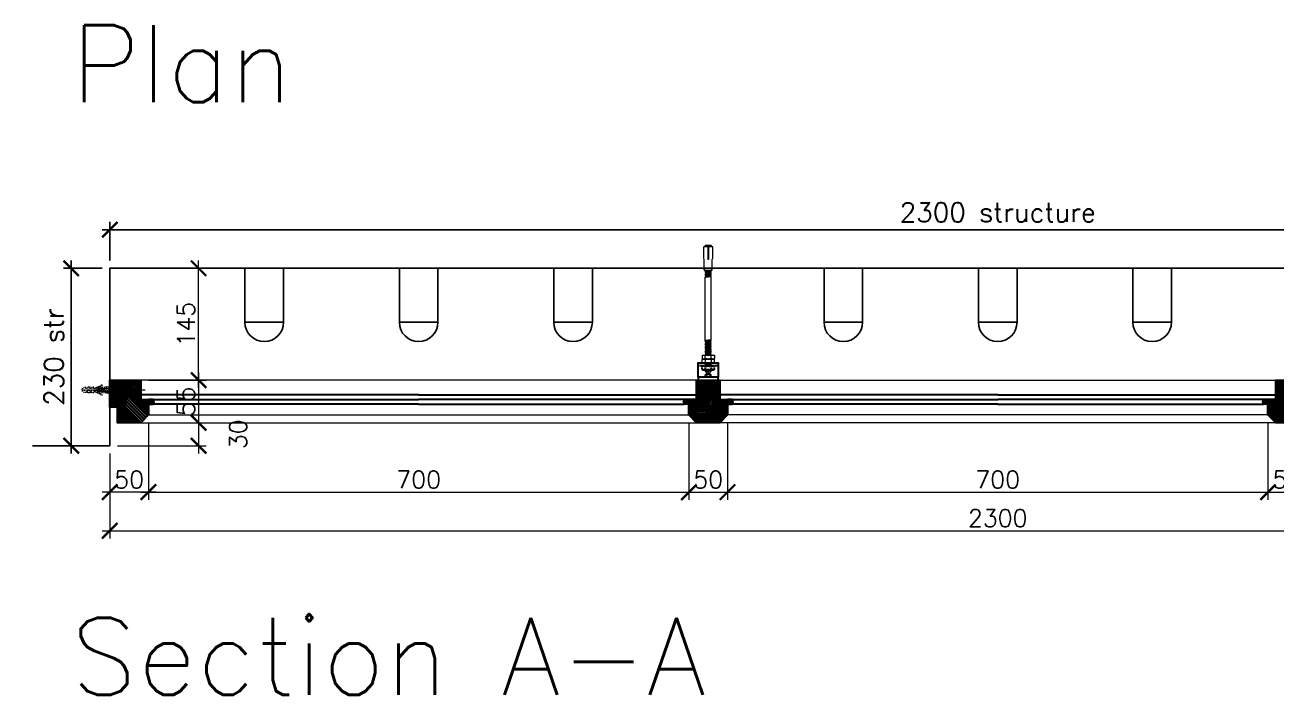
# Model space of a CAD drawing. Header units: inches. Extents: x 60936 to 69564, y 538 to 3853.
# Drawn here: x 61152 to 62773, y 538 to 1406 of the extents above; entities that cross this region are included whole.
import ezdxf

# ---------------------------------------------------------------- set-up
doc = ezdxf.new("R2010")
doc.units = ezdxf.units.IN
doc.header["$LTSCALE"] = 6
doc.header["$MEASUREMENT"] = 0
doc.header["$PDMODE"] = 35
doc.linetypes.add('DASHED2', pattern=[0.375, 0.25, -0.125])
doc.linetypes.add('HIDDEN', pattern=[0.375, 0.25, -0.125])
doc.layers.get('DEFPOINTS').update_dxf_attribs({"lineweight": 25})
for name, color, linetype, lineweight in [('CEILING', 141, 'Continuous', 30), ('DIM', 4, 'Continuous', 13), ('FURNITURE', 2, 'Continuous', 20), ('FURNITURE-1', 3, 'Continuous', 30), ('Hardware', 31, 'Continuous', 20), ('HATCH', 9, 'Continuous', 9), ('HATCH1', 4, 'Continuous', 30), ('LEADER', 42, 'Continuous', 13), ('SCREW', 4, 'Continuous', 5), ('Suspension', 4, 'Continuous', 13), ('TEXT', 250, 'Continuous', 30)]:
    doc.layers.add(name, color=color, linetype=linetype, lineweight=lineweight)
doc.styles.add('SKG-ROMANS', font='romans')
doc.dimstyles.new('SKG-10', dxfattribs={"dimscale": 10, "dimtxt": 2.25, "dimasz": 2, "dimexe": 1, "dimexo": 1, "dimgap": 0.5, "dimtad": 1, "dimdec": 0, "dimzin": 0, "dimdsep": 46, "dimtxsty": 'SKG-ROMANS', "dimblk1": 'ARCHTICK', "dimblk2": 'ARCHTICK', "dimsah": 1, "dimcen": 0.09, "dimdle": 1, "dimclrd": 256, "dimclre": 256, "dimclrt": 3, "dimadec": 0, "dimazin": 0, "dimtfac": 1, "dimtdec": 0, "dimtofl": 0, "dimtmove": 2, "dimatfit": 3, "dimldrblk": 'ARCHTICK', "dimfxl": 1, "dimtolj": 1, "dimtzin": 0, "dimlwd": -1, "dimlwe": -1, "dimarcsym": 0})
pattern_1 = [(135, (0, 452.947), (-1.06066017, -1.06066017), [])]

# ---------------------------------------------------------------- blocks, each defined once
blk = doc.blocks.new('X-NAIL')
at = {"layer": 'Hardware'}
for p, q in [((-1.3, 2.3), (-1.3, 2.7)), ((-1.3, 2.3), (-0.6, 2.3)), ((-1.3, 1.5), (-0.6, 1.5)), ((-1.3, 1.5), (-1.3, 1.1)), ((-0.6, 1.5), (-0.6, 2.3)), ((-0.2, 3.8), (0, 3.8)), ((-0.2, 0), (0, 0)), ((0, 0), (0, 3.8)), ((0, 2.6), (13.3, 2.6)), ((0, 1.2), (13.3, 1.2)), ((12.8, 2.6), (13, 3.1)), ((13, 3.1), (14, 1.2)), ((13.3, 2.6), (14.8, 1.9)), ((13.3, 1.2), (14.8, 1.9)), ((14, 1.2), (14.2, 1.7))]:
    blk.add_line(p, q, dxfattribs=at)
for points in [[(0, 2.7), (1, 0.7), (1.3, 1.2)], [(0, 1.1), (0.1, 1.2)], [(0.8, 2.6), (1, 3.1), (2.2, 0.7), (2.5, 1.2)], [(2, 2.6), (2.2, 3.1), (3.4, 0.7), (3.7, 1.2)], [(3.2, 2.6), (3.4, 3.1), (4.6, 0.7), (4.9, 1.2)], [(4.4, 2.6), (4.6, 3.1), (5.8, 0.7), (6.1, 1.2)], [(5.6, 2.6), (5.8, 3.1), (7, 0.7), (7.3, 1.2)], [(6.8, 2.6), (7, 3.1), (8.2, 0.7), (8.5, 1.2)], [(8, 2.6), (8.2, 3.1), (9.4, 0.7), (9.7, 1.2)], [(9.2, 2.6), (9.4, 3.1), (10.6, 0.7), (10.9, 1.2)], [(10.4, 2.6), (10.6, 3.1), (11.8, 0.7), (12.1, 1.2)], [(11.6, 2.6), (11.8, 3.1), (13, 0.7), (13.3, 1.2)]]:
    blk.add_lwpolyline(points, dxfattribs=at)
for centre, start, end in [((-0.2, 2.7), 89.9474, 179.6918), ((-0.2, 1.1), 180.3082, 270.0526)]:
    blk.add_arc(centre, 1.13, start, end, dxfattribs=at)
blk = doc.blocks.new('_ARCHTICK')
at = {"color": 0, "linetype": 'ByBlock', "ltscale": 10, "const_width": 0.15}
blk.add_lwpolyline([(-0.5, -0.5), (0.5, 0.5)], dxfattribs=at)
blk = doc.blocks.new('*D14')
at = {"layer": 'DEFPOINTS', "color": 0, "transparency": 16777216}
for p in [(62761.6, 900.8), (62811.6, 900.8), (62811.6, 800.8)]:
    blk.add_point(p, dxfattribs=at)
at = {"layer": 'DIM', "transparency": 16777216}
for p, q in [((62761.6, 890.8), (62761.6, 790.8)), ((62811.6, 890.8), (62811.6, 790.8)), ((62751.6, 800.8), (62821.6, 800.8))]:
    blk.add_line(p, q, dxfattribs=at)
at = {"layer": 'DIM', "transparency": 16777216, "xscale": 20, "yscale": 20, "zscale": 20, "rotation": 180}
blk.add_blockref('_ARCHTICK', (62761.6, 800.8), dxfattribs=at)
at = {"layer": 'DIM', "transparency": 16777216, "xscale": 20, "yscale": 20, "zscale": 20}
blk.add_blockref('_ARCHTICK', (62811.6, 800.8), dxfattribs=at)
at = {"layer": 'DIM', "color": 3, "transparency": 16777216, "insert": (62786.6, 817.1), "char_height": 22.5, "attachment_point": 5, "style": 'SKG-ROMANS'}
blk.add_mtext('\\A1;50', dxfattribs=at)
blk = doc.blocks.new('*D13')
at = {"layer": 'DEFPOINTS', "color": 0, "transparency": 16777216}
for p in [(61261.6, 860.8), (63561.6, 860.8), (63561.6, 750.8)]:
    blk.add_point(p, dxfattribs=at)
at = {"layer": 'DIM', "transparency": 16777216}
for p, q in [((61261.6, 850.8), (61261.6, 740.8)), ((63561.6, 850.8), (63561.6, 740.8)), ((61251.6, 750.8), (63571.6, 750.8))]:
    blk.add_line(p, q, dxfattribs=at)
at = {"layer": 'DIM', "transparency": 16777216, "xscale": 20, "yscale": 20, "zscale": 20, "rotation": 180}
blk.add_blockref('_ARCHTICK', (61261.6, 750.8), dxfattribs=at)
at = {"layer": 'DIM', "transparency": 16777216, "xscale": 20, "yscale": 20, "zscale": 20}
blk.add_blockref('_ARCHTICK', (63561.6, 750.8), dxfattribs=at)
at = {"layer": 'DIM', "color": 3, "transparency": 16777216, "insert": (62411.6, 767.1), "char_height": 22.5, "attachment_point": 5, "style": 'SKG-ROMANS'}
blk.add_mtext('\\A1;2300', dxfattribs=at)
blk = doc.blocks.new('*D10')
at = {"layer": 'DEFPOINTS', "color": 0, "transparency": 16777216}
for p in [(62011.6, 900.8), (62061.6, 900.8), (62061.6, 800.8)]:
    blk.add_point(p, dxfattribs=at)
at = {"layer": 'DIM', "transparency": 16777216}
for p, q in [((62011.6, 890.8), (62011.6, 790.8)), ((62061.6, 890.8), (62061.6, 790.8)), ((62001.6, 800.8), (62071.6, 800.8))]:
    blk.add_line(p, q, dxfattribs=at)
at = {"layer": 'DIM', "transparency": 16777216, "xscale": 20, "yscale": 20, "zscale": 20, "rotation": 180}
blk.add_blockref('_ARCHTICK', (62011.6, 800.8), dxfattribs=at)
at = {"layer": 'DIM', "transparency": 16777216, "xscale": 20, "yscale": 20, "zscale": 20}
blk.add_blockref('_ARCHTICK', (62061.6, 800.8), dxfattribs=at)
at = {"layer": 'DIM', "color": 3, "transparency": 16777216, "insert": (62036.6, 817.1), "char_height": 22.5, "attachment_point": 5, "style": 'SKG-ROMANS'}
blk.add_mtext('\\A1;50', dxfattribs=at)
blk = doc.blocks.new('*D11')
at = {"layer": 'DEFPOINTS', "color": 0, "transparency": 16777216}
for p in [(62061.6, 900.8), (62761.6, 900.8), (62761.6, 800.8)]:
    blk.add_point(p, dxfattribs=at)
at = {"layer": 'DIM', "transparency": 16777216}
for p, q in [((62061.6, 890.8), (62061.6, 790.8)), ((62761.6, 890.8), (62761.6, 790.8)), ((62051.6, 800.8), (62771.6, 800.8))]:
    blk.add_line(p, q, dxfattribs=at)
at = {"layer": 'DIM', "transparency": 16777216, "xscale": 20, "yscale": 20, "zscale": 20, "rotation": 180}
blk.add_blockref('_ARCHTICK', (62061.6, 800.8), dxfattribs=at)
at = {"layer": 'DIM', "transparency": 16777216, "xscale": 20, "yscale": 20, "zscale": 20}
blk.add_blockref('_ARCHTICK', (62761.6, 800.8), dxfattribs=at)
at = {"layer": 'DIM', "color": 3, "transparency": 16777216, "insert": (62411.6, 817.1), "char_height": 22.5, "attachment_point": 5, "style": 'SKG-ROMANS'}
blk.add_mtext('\\A1;700', dxfattribs=at)
blk = doc.blocks.new('*D12')
at = {"layer": 'DEFPOINTS', "color": 0, "transparency": 16777216}
for p in [(61311.6, 900.8), (62011.6, 900.8), (62011.6, 800.8)]:
    blk.add_point(p, dxfattribs=at)
at = {"layer": 'DIM', "transparency": 16777216}
for p, q in [((61311.6, 890.8), (61311.6, 790.8)), ((62011.6, 890.8), (62011.6, 790.8)), ((61301.6, 800.8), (62021.6, 800.8))]:
    blk.add_line(p, q, dxfattribs=at)
at = {"layer": 'DIM', "transparency": 16777216, "xscale": 20, "yscale": 20, "zscale": 20, "rotation": 180}
blk.add_blockref('_ARCHTICK', (61311.6, 800.8), dxfattribs=at)
at = {"layer": 'DIM', "transparency": 16777216, "xscale": 20, "yscale": 20, "zscale": 20}
blk.add_blockref('_ARCHTICK', (62011.6, 800.8), dxfattribs=at)
at = {"layer": 'DIM', "color": 3, "transparency": 16777216, "insert": (61661.6, 817.1), "char_height": 22.5, "attachment_point": 5, "style": 'SKG-ROMANS'}
blk.add_mtext('\\A1;700', dxfattribs=at)
blk = doc.blocks.new('A$C713616CD')
for p, q in [((0, 7), (1, 8)), ((0, 1), (0, 7)), ((0, 1), (1, 0)), ((1, 8), (24, 8)), ((1, 0), (24, 0)), ((6.5, 7), (6.5, 1)), ((18.5, 7), (18.5, 1)), ((25, 7), (24, 8)), ((25, 1), (24, 0)), ((25, 1), (25, 7))]:
    blk.add_line(p, q)
for centre, radius, start, end in [((3.3, 2.4), 5.6, 54.5153, 125.4847), ((3.3, 5.6), 5.6, 234.5153, 305.4847), ((12.5, -10.5), 18.5, 71.0754, 108.9246), ((12.5, 18.5), 18.5, 251.0754, 288.9246), ((21.8, 2.4), 5.6, 54.5153, 125.4847), ((21.8, 5.6), 5.6, 234.5153, 305.4847)]:
    blk.add_arc(centre, radius, start, end)
blk = doc.blocks.new('g.i hanger-1a')
at = {"layer": 'SCREW'}
h = blk.add_hatch(color=256, dxfattribs=at)
h.paths.add_polyline_path([(13.4, 156.3), (12.8, 156.3), (12.8, 172.6), (13.4, 172.6)])
h.paths.add_polyline_path([(12.2, 172.6), (12.8, 172.6), (12.8, 156.3), (12.2, 156.3)])
h.paths.add_polyline_path([(12.2, 174.5), (12.8, 174.5), (12.8, 172.6), (12.2, 172.6)])
h.paths.add_polyline_path([(13.4, 172.6), (12.8, 172.6), (12.8, 174.5), (13.4, 174.5)])
at = {"layer": 'CEILING', "color": 1, "linetype": 'HIDDEN'}
for p, q in [((0, 18.6), (25.6, 18.6)), ((4.8, 17.9), (5.5, 18.6)), ((4.8, 14.1), (4.8, 17.9)), ((9.9, 21.4), (9, 22.4)), ((9, 22.4), (16.6, 21.4)), ((9.9, 21.4), (9, 20.5)), ((9, 20.5), (9.9, 21.4)), ((9, 20.5), (9, 20.5)), ((9, 20.5), (16.6, 19.5)), ((9.9, 19.5), (9, 20.5)), ((9.9, 19.5), (9, 18.6)), ((9, 18.6), (9.9, 19.5)), ((9.9, 19.5), (9, 18.6)), ((9, 17.9), (9, 14.1)), ((9.9, 21.4), (15.7, 20.5)), ((9.9, 21.4), (15.7, 20.5)), ((9.9, 19.5), (15.7, 18.6)), ((9.9, 19.5), (15.7, 18.6)), ((9.9, 19.5), (15.7, 18.6)), ((16.6, 21.4), (15.7, 22.4)), ((15.7, 20.5), (16.6, 21.4)), ((15.7, 20.5), (16.6, 21.4)), ((16.6, 19.5), (15.7, 20.5)), ((15.7, 18.6), (16.6, 19.5)), ((16.6, 17.9), (16.6, 14.1)), ((20.8, 17.9), (20.1, 18.6)), ((20.8, 14.1), (20.8, 17.9)), ((4.8, 14.1), (5.5, 13.4)), ((20.1, 13.4), (5.5, 13.4)), ((9, 13.4), (16.6, 12.5)), ((9.9, 12.5), (9, 13.4)), ((9.9, 12.5), (15.7, 11.5)), ((9.9, 12.5), (15.7, 11.5)), ((9.9, 12.5), (15.7, 11.5)), ((9.9, 12.5), (9.9, 10.4)), ((15.7, 10.4), (9.9, 10.4)), ((16.6, 12.5), (15.7, 13.4)), ((15.7, 11.5), (16.6, 12.5)), ((15.7, 11.5), (16.6, 12.5)), ((15.7, 11.5), (16.6, 12.5)), ((15.7, 11.5), (15.7, 10.4)), ((20.8, 14.1), (20.1, 13.4))]:
    blk.add_line(p, q, dxfattribs=at)
at = {"layer": 'CEILING', "color": 1}
blk.add_line((9, 17.9), (9, 17.9), dxfattribs=at)
at = {"layer": 'CEILING'}
blk.add_lwpolyline([(25.6, 3.8), (25.6, 22.4), (0, 22.4), (0, 3.8)], dxfattribs=at)
blk.add_lwpolyline([(25.6, 0), (0, 0), (0, 3.8), (25.6, 3.8)], close=True, dxfattribs=at)
at = {"layer": 'CEILING', "color": 1, "linetype": 'HIDDEN'}
for centre, radius, start, end in [((6.9, 15), 3.58, 54.5153, 125.4847), ((12.8, 6.7), 11.8, 71.0754, 108.9246), ((18.7, 15), 3.58, 54.5153, 125.4847), ((6.9, 17), 3.58, 234.5153, 305.4847), ((12.8, 25.3), 11.8, 251.0754, 288.9246), ((18.7, 17), 3.58, 234.5153, 305.4847)]:
    blk.add_arc(centre, radius, start, end, dxfattribs=at)
at = {"layer": 'SCREW'}
for p, q in [((7, 158.3), (7, 172.6)), ((7, 172.6), (18.6, 172.6)), ((9, 174.5), (16.6, 174.5)), ((12.2, 174.5), (12.2, 156.3)), ((12.8, 174.5), (12.8, 156.3)), ((13.4, 174.5), (13.4, 156.3)), ((18.6, 158.3), (18.6, 172.6)), ((7.7, 156.3), (7, 158.3)), ((7.7, 142.5), (7.7, 156.3)), ((12.2, 156.3), (13.4, 156.3)), ((17.9, 156.3), (18.6, 158.3)), ((17.9, 142.5), (17.9, 156.3)), ((9, 142.5), (7.7, 142.5)), ((9.9, 141.5), (9, 142.5)), ((9, 142.5), (16.6, 141.5)), ((16.6, 142.5), (9, 142.5)), ((9.9, 141.5), (9, 140.6)), ((9, 140.6), (9.9, 141.5)), ((9, 140.6), (9, 140.6)), ((9.9, 139.6), (9, 140.6)), ((9, 140.6), (16.6, 139.6)), ((9, 138.6), (9.9, 139.6)), ((9.9, 137.7), (9, 138.6)), ((9.9, 137.7), (9, 138.6)), ((9, 138.6), (16.6, 137.7)), ((9, 138.6), (16.6, 137.7)), ((9.9, 137.7), (9, 136.7)), ((9, 136.7), (9.9, 137.7)), ((9.9, 137.7), (9, 136.7)), ((9, 136.7), (9, 136.7)), ((9.9, 135.8), (9, 136.7)), ((9, 136.7), (16.6, 135.8)), ((9, 134.8), (9.9, 135.8)), ((9.9, 133.8), (9, 134.8)), ((9, 134.8), (16.6, 133.8)), ((9, 52.3), (9, 134.4)), ((9.9, 133.8), (9, 132.9)), ((9, 132.9), (9.9, 133.8)), ((9.9, 141.5), (15.7, 140.6)), ((9.9, 141.5), (15.7, 140.6)), ((9.9, 139.6), (15.7, 138.6)), ((9.9, 137.7), (15.7, 136.7)), ((9.9, 137.7), (15.7, 136.7)), ((9.9, 137.7), (15.7, 136.7)), ((9.9, 135.8), (15.7, 134.8)), ((9.9, 133.8), (15.7, 132.9)), ((9.9, 133.8), (15.7, 132.9)), ((15.7, 140.6), (16.6, 141.5)), ((15.7, 140.6), (16.6, 141.5)), ((16.6, 139.6), (15.7, 140.6)), ((15.7, 138.6), (16.6, 139.6)), ((16.6, 137.7), (15.7, 138.6)), ((16.6, 137.7), (15.7, 138.6)), ((15.7, 136.7), (16.6, 137.7)), ((15.7, 136.7), (16.6, 137.7)), ((15.7, 136.7), (16.6, 137.7)), ((16.6, 135.8), (15.7, 136.7)), ((15.7, 134.8), (16.6, 135.8)), ((16.6, 133.8), (15.7, 134.8)), ((15.7, 132.9), (16.6, 133.8)), ((15.7, 132.9), (16.6, 133.8)), ((16.6, 142.5), (17.9, 142.5)), ((16.6, 141.5), (16.6, 142.5)), ((16.6, 51.3), (16.6, 133.4)), ((7.2, 4.5), (18.4, 4.5)), ((7.2, 3.8), (7.2, 4.5)), ((8.8, 7), (9.1, 7.4)), ((8.8, 4.5), (8.8, 7)), ((9.1, 7.4), (16.5, 7.4)), ((11.1, 8.2), (10.5, 7.7)), ((12.8, 7.4), (10.5, 7.7)), ((10.5, 7.7), (10.8, 7.4)), ((15.1, -0.6), (10.5, 0)), ((15.1, -0.6), (10.5, 0)), ((10.5, 0), (11.1, -0.6)), ((10.5, 0), (11.1, -0.6)), ((15.1, -0.6), (10.5, 0)), ((10.6, 7), (10.6, 4.5)), ((11.1, 8.9), (14.5, 8.9)), ((11.1, 8.2), (11.1, 8.9)), ((14.5, 7.7), (11.1, 8.2)), ((14.5, 7.7), (14.5, 8.9)), ((14.5, 7.7), (14.8, 7.4)), ((14.5, 0), (15.1, -0.6)), ((14.5, 0), (15.1, -0.6)), ((14.7, 6.2), (14.7, 6.2)), ((14.7, 4.3), (14.7, 4.3)), ((15, 7), (15, 4.5)), ((16.8, 7), (16.5, 7.4)), ((16.8, 4.5), (16.8, 7)), ((18.4, 3.8), (18.4, 4.5)), ((11.1, -0.6), (10.5, -1.2)), ((11.1, -0.6), (10.5, -1.2)), ((10.5, -1.2), (11.1, -1.7)), ((15.1, -1.7), (10.5, -1.2)), ((11.1, -1.7), (10.5, -2.3)), ((10.5, -2.3), (11.1, -2.9)), ((15.1, -2.9), (10.5, -2.3)), ((11.1, -2.9), (10.5, -3.5)), ((11.1, -2.9), (10.5, -3.5)), ((11.1, -2.9), (10.5, -3.5)), ((10.5, -3.5), (11.1, -4)), ((10.5, -3.5), (11.1, -4)), ((15.1, -4), (10.5, -3.5)), ((15.1, -4), (10.5, -3.5)), ((11.1, -4), (10.5, -4.6)), ((10.5, -4.6), (11.1, -5.2)), ((15.1, -5.2), (10.5, -4.6)), ((11.1, -5.2), (10.5, -5.8)), ((11.1, -5.2), (10.5, -5.8)), ((10.5, -5.8), (11.1, -6.3)), ((15.1, -6.3), (10.5, -5.8)), ((11.1, -6.3), (10.5, -6.9)), ((10.5, -6.9), (11.1, -7.5)), ((15.1, -7.5), (10.5, -6.9)), ((11.1, -7.5), (10.5, -8.1)), ((11.1, -7.5), (10.5, -8.1)), ((10.5, -8.1), (11.1, -8.6)), ((15.1, -8.6), (10.5, -8.1)), ((11.1, -8.6), (10.5, -9.2)), ((10.5, -9.2), (11.1, -9.8)), ((15.1, -9.8), (10.5, -9.2)), ((11.1, -9.8), (10.5, -10.4)), ((11.1, -9.8), (10.5, -10.4)), ((10.5, -10.4), (11.1, -10.9)), ((15.1, -10.9), (10.5, -10.4)), ((11.1, -10.9), (10.5, -11.5)), ((10.5, -11.5), (11.1, -12.1)), ((15.1, -12.1), (10.5, -11.5)), ((11.1, -12.1), (10.5, -12.7)), ((11.1, -12.1), (10.5, -12.7)), ((11.1, -12.1), (10.5, -12.7)), ((10.5, -12.7), (11.1, -13.2)), ((10.5, -12.7), (11.1, -13.2)), ((15.1, -13.2), (10.5, -12.7)), ((15.1, -13.2), (10.5, -12.7)), ((11.1, -13.2), (10.5, -13.8)), ((15.1, -14.4), (10.5, -13.8)), ((12.9, -17.6), (10.5, -13.8)), ((14.5, -1.2), (11.1, -0.6)), ((14.5, -1.2), (11.1, -0.6)), ((14.5, -2.3), (11.1, -1.7)), ((14.5, -3.5), (11.1, -2.9)), ((14.5, -3.5), (11.1, -2.9)), ((14.5, -3.5), (11.1, -2.9)), ((14.5, -4.6), (11.1, -4)), ((14.5, -5.8), (11.1, -5.2)), ((14.5, -5.8), (11.1, -5.2)), ((14.5, -6.9), (11.1, -6.3)), ((14.5, -8.1), (11.1, -7.5)), ((14.5, -8.1), (11.1, -7.5)), ((14.5, -9.2), (11.1, -8.6)), ((14.5, -10.4), (11.1, -9.8)), ((14.5, -10.4), (11.1, -9.8)), ((14.5, -11.5), (11.1, -10.9)), ((14.5, -12.7), (11.1, -12.1)), ((14.5, -12.7), (11.1, -12.1)), ((14.5, -12.7), (11.1, -12.1)), ((14.5, -13.8), (11.1, -13.2)), ((15.1, -14.4), (12.9, -17.6)), ((15.1, -0.6), (14.5, -1.2)), ((14.5, -1.2), (15.1, -0.6)), ((14.5, -1.2), (15.1, -1.7)), ((15.1, -1.7), (14.5, -2.3)), ((14.5, -2.3), (15.1, -2.9)), ((14.5, -3.5), (15.1, -2.9)), ((15.1, -2.9), (14.5, -3.5)), ((14.5, -3.5), (15.1, -2.9)), ((14.5, -3.5), (15.1, -4)), ((14.5, -3.5), (15.1, -4)), ((15.1, -4), (14.5, -4.6)), ((14.5, -4.6), (15.1, -5.2)), ((15.1, -5.2), (14.5, -5.8)), ((14.5, -5.8), (15.1, -5.2)), ((14.5, -5.8), (15.1, -6.3)), ((15.1, -6.3), (14.5, -6.9)), ((14.5, -6.9), (15.1, -7.5)), ((15.1, -7.5), (14.5, -8.1)), ((14.5, -8.1), (15.1, -7.5)), ((14.5, -8.1), (15.1, -8.6)), ((15.1, -8.6), (14.5, -9.2)), ((14.5, -9.2), (15.1, -9.8)), ((15.1, -9.8), (14.5, -10.4)), ((14.5, -10.4), (15.1, -9.8)), ((14.5, -10.4), (15.1, -10.9)), ((15.1, -10.9), (14.5, -11.5)), ((14.5, -11.5), (15.1, -12.1)), ((14.5, -12.7), (15.1, -12.1)), ((15.1, -12.1), (14.5, -12.7)), ((14.5, -12.7), (15.1, -12.1)), ((14.5, -12.7), (15.1, -13.2)), ((14.5, -12.7), (15.1, -13.2)), ((15.1, -13.2), (14.5, -13.8)), ((14.5, -13.8), (15.1, -14.4)), ((15.1, -0.6), (15.1, -0.6)), ((15.1, -5.2), (15.1, -5.2)), ((15.1, -7.5), (15.1, -7.5)), ((15.1, -9.8), (15.1, -9.8)), ((15.1, -12.1), (15.1, -12.1))]:
    blk.add_line(p, q, dxfattribs=at)
for centre, radius, start, end in [((6.5, 175), 2.49, 281.9471, 348.0529), ((19.1, 175), 2.49, 191.9471, 258.0529), ((9.7, 6), 1.33, 48.5738, 131.4262), ((12.8, -0.6), 8, 73.7398, 106.2602), ((15.9, 6), 1.33, 48.5738, 131.4262)]:
    blk.add_arc(centre, radius, start, end, dxfattribs=at)
at = {"layer": 'Suspension'}
for p, q in [((9.9, 51.3), (9, 52.3)), ((9, 52.3), (16.6, 51.3)), ((9, 50.4), (9.9, 51.3)), ((9.9, 49.4), (9, 50.4)), ((9.9, 49.4), (9, 50.4)), ((9, 50.4), (16.6, 49.4)), ((9, 50.4), (16.6, 49.4)), ((9.9, 49.4), (9, 48.5)), ((9, 48.5), (9.9, 49.4)), ((9.9, 49.4), (9, 48.5)), ((9.9, 51.3), (15.7, 50.4)), ((9.9, 49.4), (15.7, 48.5)), ((9.9, 49.4), (15.7, 48.5)), ((9.9, 49.4), (15.7, 48.5)), ((15.7, 50.4), (16.6, 51.3)), ((16.6, 49.4), (15.7, 50.4)), ((16.6, 49.4), (15.7, 50.4)), ((15.7, 48.5), (16.6, 49.4)), ((15.7, 48.5), (16.6, 49.4)), ((15.7, 48.5), (16.6, 49.4)), ((9, 48.5), (9, 48.5)), ((9.9, 47.5), (9, 48.5)), ((9, 48.5), (16.6, 47.5)), ((9, 46.5), (9.9, 47.5)), ((9.9, 45.6), (9, 46.5)), ((9, 46.5), (16.6, 45.6)), ((9.9, 45.6), (9, 44.6)), ((9, 44.6), (9.9, 45.6)), ((9, 44.6), (9, 44.6)), ((9, 44.6), (16.6, 43.7)), ((9.9, 43.7), (9, 44.6)), ((9.9, 43.7), (9, 44.6)), ((9.9, 43.7), (9, 42.7)), ((9, 42.7), (9.9, 43.7)), ((9.9, 43.7), (9, 42.7)), ((9, 42.7), (9, 42.7)), ((9.9, 41.7), (9, 42.7)), ((9, 42.7), (16.6, 41.7)), ((9, 40.8), (9.9, 41.7)), ((9.9, 39.8), (9, 40.8)), ((9, 40.8), (16.6, 39.8)), ((9.9, 39.8), (9, 38.9)), ((9, 38.9), (9.9, 39.8)), ((9, 38.9), (9, 38.9)), ((9, 38.9), (16.6, 37.9)), ((9.9, 37.9), (9, 38.9)), ((9.9, 37.9), (9, 36.9)), ((9, 36.9), (9.9, 37.9)), ((9.9, 37.9), (9, 36.9)), ((9, 36.9), (9, 36.9)), ((9.9, 36), (9, 36.9)), ((9, 36.9), (16.6, 36)), ((9, 35), (9.9, 36)), ((9.9, 34.1), (9, 35)), ((9, 35), (16.6, 34.1)), ((9.9, 34.1), (9, 33.1)), ((9, 33.1), (9.9, 34.1)), ((9, 33.1), (9, 33.1)), ((9, 33.1), (12.8, 32.6)), ((9.4, 32.6), (9, 33.1)), ((9.9, 47.5), (15.7, 46.5)), ((9.9, 45.6), (15.7, 44.6)), ((9.9, 45.6), (15.7, 44.6)), ((9.9, 43.7), (15.7, 42.7)), ((9.9, 43.7), (15.7, 42.7)), ((9.9, 43.7), (15.7, 42.7)), ((9.9, 41.7), (15.7, 40.8)), ((9.9, 39.8), (15.7, 38.9)), ((9.9, 39.8), (15.7, 38.9)), ((9.9, 37.9), (15.7, 36.9)), ((9.9, 37.9), (15.7, 36.9)), ((9.9, 37.9), (15.7, 36.9)), ((9.9, 36), (15.7, 35)), ((9.9, 34.1), (15.7, 33.1)), ((9.9, 34.1), (15.7, 33.1)), ((16.6, 47.5), (15.7, 48.5)), ((15.7, 46.5), (16.6, 47.5)), ((16.6, 45.6), (15.7, 46.5)), ((15.7, 44.6), (16.6, 45.6)), ((15.7, 44.6), (16.6, 45.6)), ((16.6, 43.7), (15.7, 44.6)), ((15.7, 42.7), (16.6, 43.7)), ((15.7, 42.7), (16.6, 43.7)), ((15.7, 42.7), (16.6, 43.7)), ((16.6, 41.7), (15.7, 42.7)), ((15.7, 40.8), (16.6, 41.7)), ((16.6, 39.8), (15.7, 40.8)), ((15.7, 38.9), (16.6, 39.8)), ((15.7, 38.9), (16.6, 39.8)), ((16.6, 37.9), (15.7, 38.9)), ((15.7, 36.9), (16.6, 37.9)), ((15.7, 36.9), (16.6, 37.9)), ((15.7, 36.9), (16.6, 37.9)), ((16.6, 36), (15.7, 36.9)), ((15.7, 35), (16.6, 36)), ((16.6, 34.1), (15.7, 35)), ((15.7, 33.1), (16.6, 34.1)), ((15.7, 33.1), (16.6, 34.1)), ((16.1, 32.6), (15.7, 33.1))]:
    blk.add_line(p, q, dxfattribs=at)
at = {"layer": 'Suspension', "xscale": 0.6399999999994179, "yscale": 0.6399999999994179, "zscale": 0.6399999999994179, "rotation": 180}
blk.add_blockref('A$C713616CD', (20.8, 32.6), dxfattribs=at)
at = {"layer": 'Suspension', "extrusion": (0, 0, -1), "xscale": 0.6399999999994179, "yscale": 0.6399999999994179, "zscale": -0.6400000000000001}
blk.add_blockref('A$C713616CD', (-20.8, 22.4), dxfattribs=at)
blk = doc.blocks.new('*D42')
at = {"color": 2, "transparency": 16777216}
for p, q in [((61251.6, 1140.8), (63571.6, 1140.8)), ((61261.6, 1100.8), (61261.6, 1150.8)), ((63561.6, 1100.8), (63561.6, 1150.8))]:
    blk.add_line(p, q, dxfattribs=at)
at = {"layer": 'DEFPOINTS', "color": 0, "transparency": 16777216}
for p in [(63561.6, 1140.8), (61261.6, 1090.8), (63561.6, 1090.8)]:
    blk.add_point(p, dxfattribs=at)
at = {"color": 2, "transparency": 16777216, "xscale": 20, "yscale": 20, "zscale": 20, "rotation": 180}
blk.add_blockref('_ARCHTICK', (61261.6, 1140.8), dxfattribs=at)
at = {"color": 2, "transparency": 16777216, "xscale": 20, "yscale": 20, "zscale": 20}
blk.add_blockref('_ARCHTICK', (63561.6, 1140.8), dxfattribs=at)
at = {"color": 2, "transparency": 16777216, "insert": (62411.6, 1163.3), "char_height": 25, "attachment_point": 5, "style": 'SKG-ROMANS'}
blk.add_mtext('\\A1;2300 structure', dxfattribs=at)
blk = doc.blocks.new('*D43')
at = {"layer": 'DEFPOINTS', "color": 0, "transparency": 16777216}
for p in [(61311.6, 900.8), (61261.6, 860.8), (61261.6, 800.8)]:
    blk.add_point(p, dxfattribs=at)
at = {"layer": 'DIM', "transparency": 16777216}
for p, q in [((61311.6, 890.8), (61311.6, 790.8)), ((61261.6, 850.8), (61261.6, 790.8)), ((61321.6, 800.8), (61251.6, 800.8))]:
    blk.add_line(p, q, dxfattribs=at)
at = {"layer": 'DIM', "transparency": 16777216, "xscale": 20, "yscale": 20, "zscale": 20, "rotation": 180}
blk.add_blockref('_ARCHTICK', (61261.6, 800.8), dxfattribs=at)
at = {"layer": 'DIM', "transparency": 16777216, "xscale": 20, "yscale": 20, "zscale": 20}
blk.add_blockref('_ARCHTICK', (61311.6, 800.8), dxfattribs=at)
at = {"layer": 'DIM', "color": 3, "transparency": 16777216, "insert": (61286.6, 817.1), "char_height": 22.5, "attachment_point": 5, "style": 'SKG-ROMANS'}
blk.add_mtext('\\A1;50', dxfattribs=at)
blk = doc.blocks.new('*D44')
at = {"color": 2, "transparency": 16777216}
for p, q in [((61251.6, 1090.8), (61201.6, 1090.8)), ((61211.6, 1100.8), (61211.6, 850.8)), ((61251.6, 860.8), (61201.6, 860.8))]:
    blk.add_line(p, q, dxfattribs=at)
at = {"layer": 'DEFPOINTS', "color": 0, "transparency": 16777216}
for p in [(61261.6, 1090.8), (61211.6, 860.8), (61261.6, 860.8)]:
    blk.add_point(p, dxfattribs=at)
at = {"color": 2, "transparency": 16777216, "xscale": 20, "yscale": 20, "zscale": 20}
for p, rotation in [((61211.6, 1090.8), 90), ((61211.6, 860.8), 270)]:
    blk.add_blockref('_ARCHTICK', p, dxfattribs=dict(at, rotation=rotation))
at = {"color": 2, "transparency": 16777216, "insert": (61189.1, 975.8), "char_height": 25, "attachment_point": 5, "rotation": 90, "style": 'SKG-ROMANS'}
blk.add_mtext('\\A1;230 str', dxfattribs=at)
blk = doc.blocks.new('*D49')
at = {"layer": 'DEFPOINTS', "color": 0, "transparency": 16777216}
for p in [(61301.6, 945.8), (61301.6, 890.8), (61376.6, 890.8)]:
    blk.add_point(p, dxfattribs=at)
at = {"layer": 'DIM', "transparency": 16777216}
for p, q in [((61311.6, 945.8), (61386.6, 945.8)), ((61376.6, 955.8), (61376.6, 880.8)), ((61311.6, 890.8), (61386.6, 890.8))]:
    blk.add_line(p, q, dxfattribs=at)
at = {"layer": 'DIM', "transparency": 16777216, "xscale": 20, "yscale": 20, "zscale": 20}
for p, rotation in [((61376.6, 945.8), 90), ((61376.6, 890.8), 270)]:
    blk.add_blockref('_ARCHTICK', p, dxfattribs=dict(at, rotation=rotation))
at = {"layer": 'DIM', "color": 3, "transparency": 16777216, "insert": (61360.3, 918.3), "char_height": 22.5, "attachment_point": 5, "rotation": 90, "style": 'SKG-ROMANS'}
blk.add_mtext('\\A1;55', dxfattribs=at)
blk = doc.blocks.new('*D50')
at = {"layer": 'DEFPOINTS', "color": 0, "transparency": 16777216}
for p in [(61261.6, 1090.8), (61376.6, 1090.8), (61301.6, 945.8)]:
    blk.add_point(p, dxfattribs=at)
at = {"layer": 'DIM', "transparency": 16777216}
for p, q in [((61271.6, 1090.8), (61386.6, 1090.8)), ((61376.6, 935.8), (61376.6, 1100.8)), ((61311.6, 945.8), (61386.6, 945.8))]:
    blk.add_line(p, q, dxfattribs=at)
at = {"layer": 'DIM', "transparency": 16777216, "xscale": 20, "yscale": 20, "zscale": 20}
for p, rotation in [((61376.6, 1090.8), 90), ((61376.6, 945.8), 270)]:
    blk.add_blockref('_ARCHTICK', p, dxfattribs=dict(at, rotation=rotation))
at = {"layer": 'DIM', "color": 3, "transparency": 16777216, "insert": (61360.3, 1018.3), "char_height": 22.5, "attachment_point": 5, "rotation": 90, "style": 'SKG-ROMANS'}
blk.add_mtext('\\A1;145', dxfattribs=at)
blk = doc.blocks.new('*D51')
at = {"layer": 'DEFPOINTS', "color": 0, "transparency": 16777216}
for p in [(61301.6, 890.8), (61261.6, 860.8), (61376.6, 860.8)]:
    blk.add_point(p, dxfattribs=at)
at = {"layer": 'DIM', "transparency": 16777216}
for p, q in [((61376.6, 900.8), (61376.6, 850.8)), ((61311.6, 890.8), (61386.6, 890.8)), ((61271.6, 860.8), (61386.6, 860.8))]:
    blk.add_line(p, q, dxfattribs=at)
at = {"layer": 'DIM', "transparency": 16777216, "xscale": 20, "yscale": 20, "zscale": 20}
for p, rotation in [((61376.6, 890.8), 90), ((61376.6, 860.8), 270)]:
    blk.add_blockref('_ARCHTICK', p, dxfattribs=dict(at, rotation=rotation))
at = {"layer": 'DIM', "color": 3, "transparency": 16777216, "insert": (61427.8, 875.8), "char_height": 22.5, "attachment_point": 5, "rotation": 90, "style": 'SKG-ROMANS'}
blk.add_mtext('\\A1;30', dxfattribs=at)
blk = doc.blocks.new('nail-B1')
at = {"layer": 'SCREW', "linetype": 'HIDDEN'}
for p, q in [((2.3, 52.6), (2.5, 53.2)), ((2.5, 52.3), (2.3, 52.6)), ((2.3, 49.8), (2.5, 50.4)), ((2.5, 49.5), (2.3, 49.8)), ((2.5, 53.2), (4.9, 54.5)), ((5.2, 53.7), (2.5, 52.3)), ((2.5, 52.3), (2.5, 50.4)), ((2.5, 50.4), (5.6, 52.1)), ((5.6, 51.1), (2.5, 49.5)), ((2.5, 49.5), (2.5, 47.6)), ((2.5, 47.6), (5.6, 49.2)), ((3.2, 54.6), (2.8, 53.4)), ((3, 54.9), (3.2, 55.5)), ((3.2, 54.6), (3, 54.9)), ((5.6, 52.6), (3.1, 52.6)), ((4.1, 56), (3.2, 54.6)), ((3.2, 55.5), (4.1, 56)), ((4.1, 57.1), (3.6, 55.7)), ((4.9, 54.5), (4.1, 57.1)), ((4.9, 54.5), (5.5, 54.4)), ((5.5, 54.4), (5.2, 53.7)), ((5.2, 53.7), (5.6, 52.6)), ((5.6, 52.6), (5.6, 52.1)), ((5.6, 52.1), (5.8, 51.7)), ((5.8, 51.7), (5.6, 51.1)), ((5.6, 51.1), (5.6, 49.2)), ((5.6, 49.2), (5.8, 48.9)), ((5.8, 48.9), (5.6, 48.3)), ((2.3, 47), (2.5, 47.6)), ((2.5, 46.6), (2.3, 47)), ((2.3, 44.2), (2.5, 44.8)), ((2.5, 43.8), (2.3, 44.2)), ((2.3, 41.3), (2.5, 41.9)), ((2.5, 41), (2.3, 41.3)), ((2.3, 38.5), (2.5, 39.1)), ((2.5, 38.2), (2.3, 38.5)), ((2.3, 35.7), (2.5, 36.3)), ((2.5, 35.4), (2.3, 35.7)), ((2.3, 32.9), (2.5, 33.5)), ((2.5, 32.5), (2.3, 32.9)), ((5.6, 48.3), (2.5, 46.6)), ((2.5, 46.6), (2.5, 44.8)), ((2.5, 44.8), (5.6, 46.4)), ((5.6, 45.5), (2.5, 43.8)), ((2.5, 43.8), (2.5, 41.9)), ((2.5, 41.9), (5.6, 43.6)), ((5.6, 42.7), (2.5, 41)), ((2.5, 41), (2.5, 39.1)), ((2.5, 39.1), (5.6, 40.8)), ((5.6, 39.8), (2.5, 38.2)), ((2.5, 38.2), (2.5, 36.3)), ((2.5, 36.3), (5.6, 38)), ((5.6, 37), (2.5, 35.4)), ((2.5, 35.4), (2.5, 33.5)), ((2.5, 33.5), (5.6, 35.1)), ((5.6, 34.2), (2.5, 32.5)), ((2.5, 32.5), (2.5, 30.6)), ((5.6, 48.3), (5.6, 46.4)), ((5.6, 46.4), (5.8, 46.1)), ((5.8, 46.1), (5.6, 45.5)), ((5.6, 45.5), (5.6, 43.6)), ((5.6, 43.6), (5.8, 43.3)), ((5.8, 43.3), (5.6, 42.7)), ((5.6, 42.7), (5.6, 40.8)), ((5.6, 40.8), (5.8, 40.4)), ((5.8, 40.4), (5.6, 39.8)), ((5.6, 39.8), (5.6, 38)), ((5.6, 38), (5.8, 37.6)), ((5.8, 37.6), (5.6, 37)), ((5.6, 37), (5.6, 35.1)), ((5.6, 35.1), (5.8, 34.8)), ((5.8, 34.8), (5.6, 34.2)), ((5.6, 34.2), (5.6, 32.3)), ((2.3, 30), (2.5, 30.6)), ((2.5, 29.7), (2.3, 30)), ((2.3, 27.2), (2.5, 27.8)), ((2.5, 26.9), (2.3, 27.2)), ((2.3, 24.4), (2.5, 25)), ((2.5, 24.1), (2.3, 24.4)), ((2.3, 21.6), (2.5, 22.2)), ((2.5, 21.2), (2.3, 21.6)), ((2.3, 18.7), (2.5, 19.3)), ((2.5, 18.4), (2.3, 18.7)), ((2.3, 15.9), (2.5, 16.5)), ((2.5, 30.6), (5.6, 32.3)), ((5.6, 31.4), (2.5, 29.7)), ((2.5, 29.7), (2.5, 27.8)), ((2.5, 27.8), (5.6, 29.5)), ((5.6, 28.5), (2.5, 26.9)), ((2.5, 26.9), (2.5, 25)), ((2.5, 25), (5.6, 26.7)), ((5.6, 25.7), (2.5, 24.1)), ((2.5, 24.1), (2.5, 22.2)), ((2.5, 22.2), (5.6, 23.8)), ((5.6, 22.9), (2.5, 21.2)), ((2.5, 21.2), (2.5, 19.3)), ((2.5, 19.3), (5.6, 21)), ((5.6, 20.1), (2.5, 18.4)), ((2.5, 18.4), (2.5, 16.5)), ((2.5, 16.5), (5.6, 18.2)), ((5.6, 17.2), (2.5, 15.6)), ((5.6, 32.3), (5.8, 32)), ((5.8, 32), (5.6, 31.4)), ((5.6, 31.4), (5.6, 29.5)), ((5.6, 29.5), (5.8, 29.1)), ((5.8, 29.1), (5.6, 28.5)), ((5.6, 28.5), (5.6, 26.7)), ((5.6, 26.7), (5.8, 26.3)), ((5.8, 26.3), (5.6, 25.7)), ((5.6, 25.7), (5.6, 23.8)), ((5.6, 23.8), (5.8, 23.5)), ((5.8, 23.5), (5.6, 22.9)), ((5.6, 22.9), (5.6, 21)), ((5.6, 21), (5.8, 20.7)), ((5.8, 20.7), (5.6, 20.1)), ((5.6, 20.1), (5.6, 18.2)), ((5.6, 18.2), (5.8, 17.8)), ((5.8, 17.8), (5.6, 17.2)), ((5.6, 17.2), (5.6, 15.4)), ((2, 4.5), (0, 0)), ((0, 0), (3.5, 0)), ((1.9, 12.7), (2.4, 13.7)), ((2.2, 12.4), (1.9, 12.7)), ((2.2, 12.7), (2, 11.4)), ((2, 11.4), (6.1, 11.4)), ((2, 11.4), (2, 4.5)), ((6.1, 4.5), (2, 4.5)), ((5.6, 14.6), (2.2, 12.7)), ((2.5, 15.6), (2.3, 15.9)), ((2.4, 13.7), (5.6, 15.5)), ((2.5, 15), (2.4, 13.7)), ((2.5, 15.6), (2.5, 15)), ((2.5, 15), (4.7, 15)), ((3.5, 1.8), (4.7, 1.8)), ((3.5, 0), (3.5, 1.8)), ((4.7, 1.8), (4.7, 0)), ((4.7, 0), (8.1, 0)), ((5.6, 15.5), (5.8, 15.1)), ((5.8, 15.1), (5.6, 14.6)), ((6.1, 11.4), (5.6, 14.6)), ((6.1, 4.5), (6.1, 11.4)), ((8.1, 0), (6.1, 4.5))]:
    blk.add_line(p, q, dxfattribs=at)
at = {"layer": 'SCREW'}
for p, q in [((4.1, 61.2), (4.1, 53.7)), ((4.1, 2.9), (4.1, -5.6))]:
    blk.add_line(p, q, dxfattribs=at)
blk = doc.blocks.new('wallplug-1')
at = {"layer": 'SCREW', "linetype": 'DASHED2'}
for p, q in [((-7.9, 30.6), (-7.8, 33)), ((-7.8, 33), (-5.9, 36)), ((-4.8, 36), (-5.9, 36)), ((-4.8, 36), (-4.8, 8.1)), ((-4.2, 36), (-4.2, 8.1)), ((-4.2, 36), (-3.1, 36)), ((-1.2, 33), (-3.1, 36)), ((-1.1, 30.6), (-1.2, 33)), ((-8.2, 25.5), (-8, 28.1)), ((-6.6, 26), (-8.2, 25.5)), ((-8.2, 22.8), (-6.5, 23.7)), ((-8.2, 20.5), (-8.2, 22.8)), ((-6.4, 21), (-8.2, 20.5)), ((-8, 28.1), (-6.7, 28.8)), ((-6.5, 31), (-7.9, 30.6)), ((-7.9, 17.7), (-6.5, 18.7)), ((-7.9, 16.9), (-7.9, 17.7)), ((-7.9, 15.9), (-7.9, 16.9)), ((-6.7, 16.2), (-7.4, 16)), ((-6.7, 28.8), (-6.5, 31)), ((-6.5, 16.2), (-6.7, 16.2)), ((-6.5, 23.7), (-6.6, 26)), ((-6.5, 18.7), (-6.4, 21)), ((-2.5, 18.7), (-2.6, 21)), ((-2.6, 21), (-0.8, 20.5)), ((-2.5, 31), (-1.1, 30.6)), ((-2.3, 28.8), (-2.5, 31)), ((-2.5, 23.7), (-2.4, 26)), ((-0.8, 22.8), (-2.5, 23.7)), ((-1.1, 17.7), (-2.5, 18.7)), ((-2.5, 16.2), (-2.3, 16.2)), ((-2.4, 26), (-0.8, 25.5)), ((-1, 28.1), (-2.3, 28.8)), ((-2.3, 16.2), (-1.6, 16)), ((-1.1, 16.9), (-1.1, 17.7)), ((-1.1, 15.9), (-1.1, 16.9)), ((-0.8, 25.5), (-1, 28.1)), ((-0.8, 20.5), (-0.8, 22.8)), ((-10.7, 9.7), (-11.3, 10.4)), ((-8.1, 3.9), (-9, 0)), ((-9, 0), (-4.5, 0)), ((-8.2, 0), (-7.9, 10.9)), ((-7.4, 16), (-7.9, 15.9)), ((-7.9, 10.9), (-6.8, 11.2)), ((-6.8, 14.8), (-6.3, 15.1)), ((-6.8, 11.2), (-6.8, 14.8)), ((-6.3, 15.1), (-6.5, 16.2)), ((-4.8, 8.1), (-4.5, 8.1)), ((-4.2, 8.1), (-4.5, 8.1)), ((0, 0), (-4.5, 0)), ((-2.7, 15.1), (-2.5, 16.2)), ((-2.2, 14.8), (-2.7, 15.1)), ((-2.2, 11.2), (-2.2, 14.8)), ((-1.1, 10.9), (-2.2, 11.2)), ((-1.6, 16), (-1.1, 15.9)), ((-0.8, 0), (-1.1, 10.9)), ((-0.9, 3.9), (0, 0)), ((1.7, 9.7), (2.3, 10.4))]:
    blk.add_line(p, q, dxfattribs=at)
for centre, start, end in [((-22.8, 20.4), 319.0735, 346.9675), ((13.8, 20.4), 193.0325, 220.9265), ((-22.2, 19.7), 319.0735, 345.7344), ((13.2, 19.7), 194.2656, 220.9265)]:
    blk.add_arc(centre, 15.3, start, end, dxfattribs=at)

msp = doc.modelspace()

# ---------------------------------------------------------------- hatches: boundary and pattern name
at = {"layer": 'HATCH'}
h = msp.add_hatch(dxfattribs=at)
h.set_pattern_fill('ANSI31', color=256, scale=12, angle=90, style=0)
h.set_pattern_definition(pattern_1)
h.paths.add_polyline_path([(61271.6, 945.8), (61301.6, 945.8), (61301.6, 920.8), (61311.6, 920.8), (61311.6, 900.8), (61301.6, 890.8), (61271.6, 890.8), (61271.6, 910.8), (61261.6, 910.8), (61261.6, 945.8)])
h = msp.add_hatch(dxfattribs=at)
h.set_pattern_fill('ANSI31', color=256, scale=12, angle=90, style=0)
h.set_pattern_definition(pattern_1)
h.paths.add_polyline_path([(62011.6, 916.8), (62011.6, 916.9), (62012.4, 916.9), (62012.6, 916.4), (62012.8, 916.9), (62013.6, 916.9), (62013.8, 916.4), (62014, 916.9), (62014.8, 916.9), (62015, 916.4), (62015.2, 916.9), (62016, 916.9), (62016.2, 916.4), (62016.4, 916.9), (62017.2, 916.9), (62017.4, 916.4), (62017.6, 916.9), (62018.4, 916.9), (62018.6, 916.4), (62018.8, 916.9), (62019.4, 917.2), (62019.6, 916.9), (62019.8, 917.4), (62020.4, 917.6), (62018.8, 918.4), (62018.6, 918.8), (62018.4, 918.4), (62017.6, 918.4), (62017.4, 918.8), (62017.2, 918.4), (62016.4, 918.4), (62016.2, 918.8), (62016, 918.4), (62015.2, 918.4), (62015, 918.8), (62014.8, 918.4), (62014, 918.4), (62013.8, 918.8), (62013.6, 918.4), (62012.8, 918.4), (62012.6, 918.8), (62012.4, 918.4), (62011.6, 918.4), (62011.6, 918.4), (62011.6, 920.8), (62020.6, 920.8), (62021.6, 920.8), (62021.6, 945.8), (62051.6, 945.8), (62051.6, 920.8), (62061.6, 920.8), (62061.6, 918.4), (62061.6, 918.4), (62060.8, 918.4), (62060.6, 918.8), (62060.4, 918.4), (62059.6, 918.4), (62059.4, 918.8), (62059.2, 918.4), (62058.4, 918.4), (62058.2, 918.8), (62058, 918.4), (62057.2, 918.4), (62057, 918.8), (62056.8, 918.4), (62056, 918.4), (62055.8, 918.8), (62055.6, 918.4), (62054.8, 918.4), (62054.6, 918.8), (62054.4, 918.4), (62052.8, 917.6), (62053.4, 917.4), (62053.6, 916.9), (62053.8, 917.2), (62054.4, 916.9), (62054.6, 916.4), (62054.8, 916.9), (62055.6, 916.9), (62055.8, 916.4), (62056, 916.9), (62056.8, 916.9), (62057, 916.4), (62057.2, 916.9), (62058, 916.9), (62058.2, 916.4), (62058.4, 916.9), (62059.2, 916.9), (62059.4, 916.4), (62059.6, 916.9), (62060.4, 916.9), (62060.6, 916.4), (62060.8, 916.9), (62061.6, 916.9), (62061.6, 916.8), (62061.6, 914.8), (62061.6, 900.8), (62051.6, 890.8), (62021.6, 890.8), (62011.6, 900.8)])
h = msp.add_hatch(dxfattribs=at)
h.set_pattern_fill('ANSI31', color=256, scale=12, angle=90, style=0)
h.set_pattern_definition(pattern_1)
h.paths.add_polyline_path([(62761.6, 916.8), (62761.6, 916.9), (62762.4, 916.9), (62762.6, 916.4), (62762.8, 916.9), (62763.6, 916.9), (62763.8, 916.4), (62764, 916.9), (62764.8, 916.9), (62765, 916.4), (62765.2, 916.9), (62766, 916.9), (62766.2, 916.4), (62766.4, 916.9), (62767.2, 916.9), (62767.4, 916.4), (62767.6, 916.9), (62768.4, 916.9), (62768.6, 916.4), (62768.8, 916.9), (62769.4, 917.2), (62769.6, 916.9), (62769.8, 917.4), (62770.4, 917.6), (62768.8, 918.4), (62768.6, 918.8), (62768.4, 918.4), (62767.6, 918.4), (62767.4, 918.8), (62767.2, 918.4), (62766.4, 918.4), (62766.2, 918.8), (62766, 918.4), (62765.2, 918.4), (62765, 918.8), (62764.8, 918.4), (62764, 918.4), (62763.8, 918.8), (62763.6, 918.4), (62762.8, 918.4), (62762.6, 918.8), (62762.4, 918.4), (62761.6, 918.4), (62761.6, 918.4), (62761.6, 920.8), (62770.6, 920.8), (62771.6, 920.8), (62771.6, 945.8), (62801.6, 945.8), (62801.6, 920.8), (62811.6, 920.8), (62811.6, 918.4), (62811.6, 918.4), (62810.8, 918.4), (62810.6, 918.8), (62810.4, 918.4), (62809.6, 918.4), (62809.4, 918.8), (62809.2, 918.4), (62808.4, 918.4), (62808.2, 918.8), (62808, 918.4), (62807.2, 918.4), (62807, 918.8), (62806.8, 918.4), (62806, 918.4), (62805.8, 918.8), (62805.6, 918.4), (62804.8, 918.4), (62804.6, 918.8), (62804.4, 918.4), (62802.8, 917.6), (62803.4, 917.4), (62803.6, 916.9), (62803.8, 917.2), (62804.4, 916.9), (62804.6, 916.4), (62804.8, 916.9), (62805.6, 916.9), (62805.8, 916.4), (62806, 916.9), (62806.8, 916.9), (62807, 916.4), (62807.2, 916.9), (62808, 916.9), (62808.2, 916.4), (62808.4, 916.9), (62809.2, 916.9), (62809.4, 916.4), (62809.6, 916.9), (62810.4, 916.9), (62810.6, 916.4), (62810.8, 916.9), (62811.6, 916.9), (62811.6, 916.8), (62811.6, 914.8), (62811.6, 900.8), (62801.6, 890.8), (62771.6, 890.8), (62761.6, 900.8)])
h = msp.add_hatch(dxfattribs=at)
h.set_pattern_fill('ANSI31', color=256, scale=10, style=0)
h.set_pattern_definition([(135, (89885.4442, -7142.8568), (0.883883476, 0.883883476), [])])
h.paths.add_polyline_path([(61311.6, 920.8), (61317.6, 920.8), (61317.6, 914.8), (61311.6, 914.8)])
h = msp.add_hatch(dxfattribs=at)
h.set_pattern_fill('ANSI31', color=256, scale=10, style=0)
h.set_pattern_definition([(45, (33437.7431, -7142.8568), (-0.883883476, 0.883883476), [])])
h.paths.add_polyline_path([(62011.6, 920.8), (62005.6, 920.8), (62005.6, 914.8), (62011.6, 914.8)])
h = msp.add_hatch(dxfattribs=at)
h.set_pattern_fill('ANSI31', color=256, scale=10, style=0)
h.set_pattern_definition([(135, (90635.4442, -7142.8568), (0.883883476, 0.883883476), [])])
h.paths.add_polyline_path([(62061.6, 920.8), (62067.6, 920.8), (62067.6, 914.8), (62061.6, 914.8)])
h = msp.add_hatch(dxfattribs=at)
h.set_pattern_fill('ANSI31', color=256, scale=10, style=0)
h.set_pattern_definition([(45, (34187.7431, -7142.8568), (-0.883883476, 0.883883476), [])])
h.paths.add_polyline_path([(62761.6, 920.8), (62755.6, 920.8), (62755.6, 914.8), (62761.6, 914.8)])

# ---------------------------------------------------------------- linework, layer by layer
at = {"color": 5}
msp.add_lwpolyline([(61161.6, 860.8), (61261.6, 860.8), (61261.6, 1090.8), (63561.6, 1090.8), (63561.6, 860.8), (63661.6, 860.8)], dxfattribs=at)
for points in [[(61486.6, 1090.8), (61436.6, 1090.8), (61436.6, 1020.8), (61486.6, 1020.8)], [(61686.6, 1090.8), (61636.6, 1090.8), (61636.6, 1020.8), (61686.6, 1020.8)], [(61836.6, 1090.8), (61886.6, 1090.8), (61886.6, 1020.8), (61836.6, 1020.8)], [(62236.6, 1090.8), (62186.6, 1090.8), (62186.6, 1020.8), (62236.6, 1020.8)], [(62386.6, 1090.8), (62436.6, 1090.8), (62436.6, 1020.8), (62386.6, 1020.8)], [(62586.6, 1090.8), (62636.6, 1090.8), (62636.6, 1020.8), (62586.6, 1020.8)]]:
    msp.add_lwpolyline(points, close=True)
for centre in [(61461.6, 1020.8), (61661.6, 1020.8), (61861.6, 1020.8), (62211.6, 1020.8), (62411.6, 1020.8), (62611.6, 1020.8)]:
    msp.add_arc(centre, 25, 180, 0)
at = {"layer": 'FURNITURE'}
for p, q in [((61661.6, 945.8), (61301.6, 945.8)), ((62021.6, 945.8), (61661.6, 945.8)), ((62051.6, 945.8), (62411.6, 945.8)), ((62411.6, 945.8), (62771.6, 945.8)), ((61311.6, 900.8), (61661.6, 900.8)), ((61661.6, 900.8), (62011.6, 900.8)), ((62411.6, 900.8), (62061.6, 900.8)), ((62761.6, 900.8), (62411.6, 900.8)), ((61301.6, 890.8), (61661.6, 890.8)), ((61661.6, 890.8), (62021.6, 890.8)), ((62411.6, 890.8), (62051.6, 890.8)), ((62771.6, 890.8), (62411.6, 890.8))]:
    msp.add_line(p, q, dxfattribs=at)
at = {"layer": 'FURNITURE-1'}
for points in [[(61271.6, 945.8), (61301.6, 945.8), (61301.6, 920.8), (61311.6, 920.8), (61311.6, 900.8), (61301.6, 890.8), (61271.6, 890.8), (61271.6, 910.8), (61261.6, 910.8), (61261.6, 945.8), (61271.6, 945.8)], [(62021.6, 945.8), (62051.6, 945.8), (62051.6, 920.8), (62061.6, 920.8), (62061.6, 900.8), (62051.6, 890.8), (62021.6, 890.8), (62011.6, 900.8), (62011.6, 920.8), (62021.6, 920.8), (62021.6, 945.8)], [(62771.6, 945.8), (62801.6, 945.8), (62801.6, 920.8), (62811.6, 920.8), (62811.6, 900.8), (62801.6, 890.8), (62771.6, 890.8), (62761.6, 900.8), (62761.6, 920.8), (62771.6, 920.8), (62771.6, 945.8)], [(61317.6, 920.8), (61311.6, 920.8), (61311.6, 914.8), (61317.6, 914.8)], [(62005.6, 920.8), (62011.6, 920.8), (62011.6, 914.8), (62005.6, 914.8)], [(62067.6, 920.8), (62061.6, 920.8), (62061.6, 914.8), (62067.6, 914.8)], [(62755.6, 920.8), (62761.6, 920.8), (62761.6, 914.8), (62755.6, 914.8)]]:
    msp.add_lwpolyline(points, close=True, dxfattribs=at)
for points in [[(61661.6, 914.8), (61317.6, 914.8), (61317.6, 920.8), (61661.6, 920.8)], [(61661.6, 914.8), (62005.6, 914.8), (62005.6, 920.8), (61661.6, 920.8)], [(62411.6, 914.8), (62067.6, 914.8), (62067.6, 920.8), (62411.6, 920.8)], [(62411.6, 914.8), (62755.6, 914.8), (62755.6, 920.8), (62411.6, 920.8)]]:
    msp.add_lwpolyline(points, dxfattribs=at)
at = {"layer": 'HATCH1'}
for points in [[(61661.6, 926.8), (61302.6, 926.8), (61301.6, 925.8), (61301.6, 921.8), (61302.6, 920.8), (61661.6, 920.8)], [(61661.6, 926.8), (62020.6, 926.8), (62021.6, 925.8), (62021.6, 921.8), (62020.6, 920.8), (61661.6, 920.8)], [(62411.6, 926.8), (62052.6, 926.8), (62051.6, 925.8), (62051.6, 921.8), (62052.6, 920.8), (62411.6, 920.8)], [(62411.6, 926.8), (62770.6, 926.8), (62771.6, 925.8), (62771.6, 921.8), (62770.6, 920.8), (62411.6, 920.8)]]:
    msp.add_lwpolyline(points, dxfattribs=at)

# ---------------------------------------------------------------- block references
at = {"layer": 'Hardware', "xscale": -1}
for p in [(61317.6, 915.7), (62067.6, 915.7)]:
    msp.add_blockref('X-NAIL', p, dxfattribs=at)
at = {"layer": 'Hardware'}
for p in [(62005.6, 915.7), (62755.6, 915.7)]:
    msp.add_blockref('X-NAIL', p, dxfattribs=at)
at = {"layer": 'LEADER', "xscale": -1}
msp.add_blockref('g.i hanger-1a', (62049.4, 945.8), dxfattribs=at)
at = {"layer": 'SCREW', "linetype": 'DASHED2', "xscale": -1, "rotation": 90}
for name, p in [('wallplug-1', (61261.6, 928.6)), ('nail-B1', (61301.6, 937.4))]:
    msp.add_blockref(name, p, dxfattribs=at)

# ---------------------------------------------------------------- texts
at = {"layer": 'TEXT', "char_height": 100, "width": 53803.899, "attachment_point": 1, "style": 'SKG-ROMANS'}
for s, insert in [('Plan', (61211.2, 1405.9)), ('Section A-A', (61211.2, 638))]:
    msp.add_mtext(s, dxfattribs=dict(at, insert=insert))

# ---------------------------------------------------------------- dimensions: what is measured, and where the dimension line sits
at = {"color": 2}
dim = msp.add_linear_dim(base=(63561.6, 1140.8), p1=(61261.6, 1090.8), p2=(63561.6, 1090.8), text='<> structure', dimstyle='SKG-10', override={"dimtxt": 2.5, "dimgap": 1, "dimclrd": 2, "dimclre": 2, "dimclrt": 2}, dxfattribs=at)
dim.commit()
dim.dimension.update_dxf_attribs({"geometry": '*D42', "text_midpoint": (62411.6, 1163.3)})
dim = msp.add_linear_dim(base=(61211.6, 860.8), p1=(61261.6, 1090.8), p2=(61261.6, 860.8), angle=270, text='<> str', dimstyle='SKG-10', override={"dimtxt": 2.5, "dimgap": 1, "dimclrd": 2, "dimclre": 2, "dimclrt": 2}, dxfattribs=at)
dim.commit()
dim.dimension.update_dxf_attribs({"geometry": '*D44', "text_midpoint": (61189.1, 975.8)})
at = {"layer": 'DIM'}
for base, p1, p2, angle, picture, middle in [((61376.6, 1090.8), (61301.6, 945.8), (61261.6, 1090.8), 90, '*D50', (61360.3, 1018.3)), ((61376.6, 890.8), (61301.6, 945.8), (61301.6, 890.8), 90, '*D49', (61360.3, 918.3)), ((61261.6, 800.8), (61311.6, 900.8), (61261.6, 860.8), 180, '*D43', (61286.6, 817.1)), ((61376.6, 860.8), (61301.6, 890.8), (61261.6, 860.8), 90, '*D51', (61427.8, 875.8))]:
    dim = msp.add_linear_dim(base=base, p1=p1, p2=p2, angle=angle, dimstyle='SKG-10', dxfattribs=at)
    dim.commit()
    dim.dimension.update_dxf_attribs({"geometry": picture, "text_midpoint": middle})
for base, p1, p2, picture, middle in [((62011.6, 800.8), (61311.6, 900.8), (62011.6, 900.8), '*D12', (61661.6, 817.1)), ((62061.6, 800.8), (62011.6, 900.8), (62061.6, 900.8), '*D10', (62036.6, 817.1)), ((62761.6, 800.8), (62061.6, 900.8), (62761.6, 900.8), '*D11', (62411.6, 817.1)), ((62811.6, 800.8), (62761.6, 900.8), (62811.6, 900.8), '*D14', (62786.6, 817.1)), ((63561.6, 750.8), (61261.6, 860.8), (63561.6, 860.8), '*D13', (62411.6, 767.1))]:
    dim = msp.add_linear_dim(base=base, p1=p1, p2=p2, dimstyle='SKG-10', dxfattribs=at)
    dim.commit()
    dim.dimension.update_dxf_attribs({"geometry": picture, "text_midpoint": middle})

doc.saveas('drawing.dxf')
